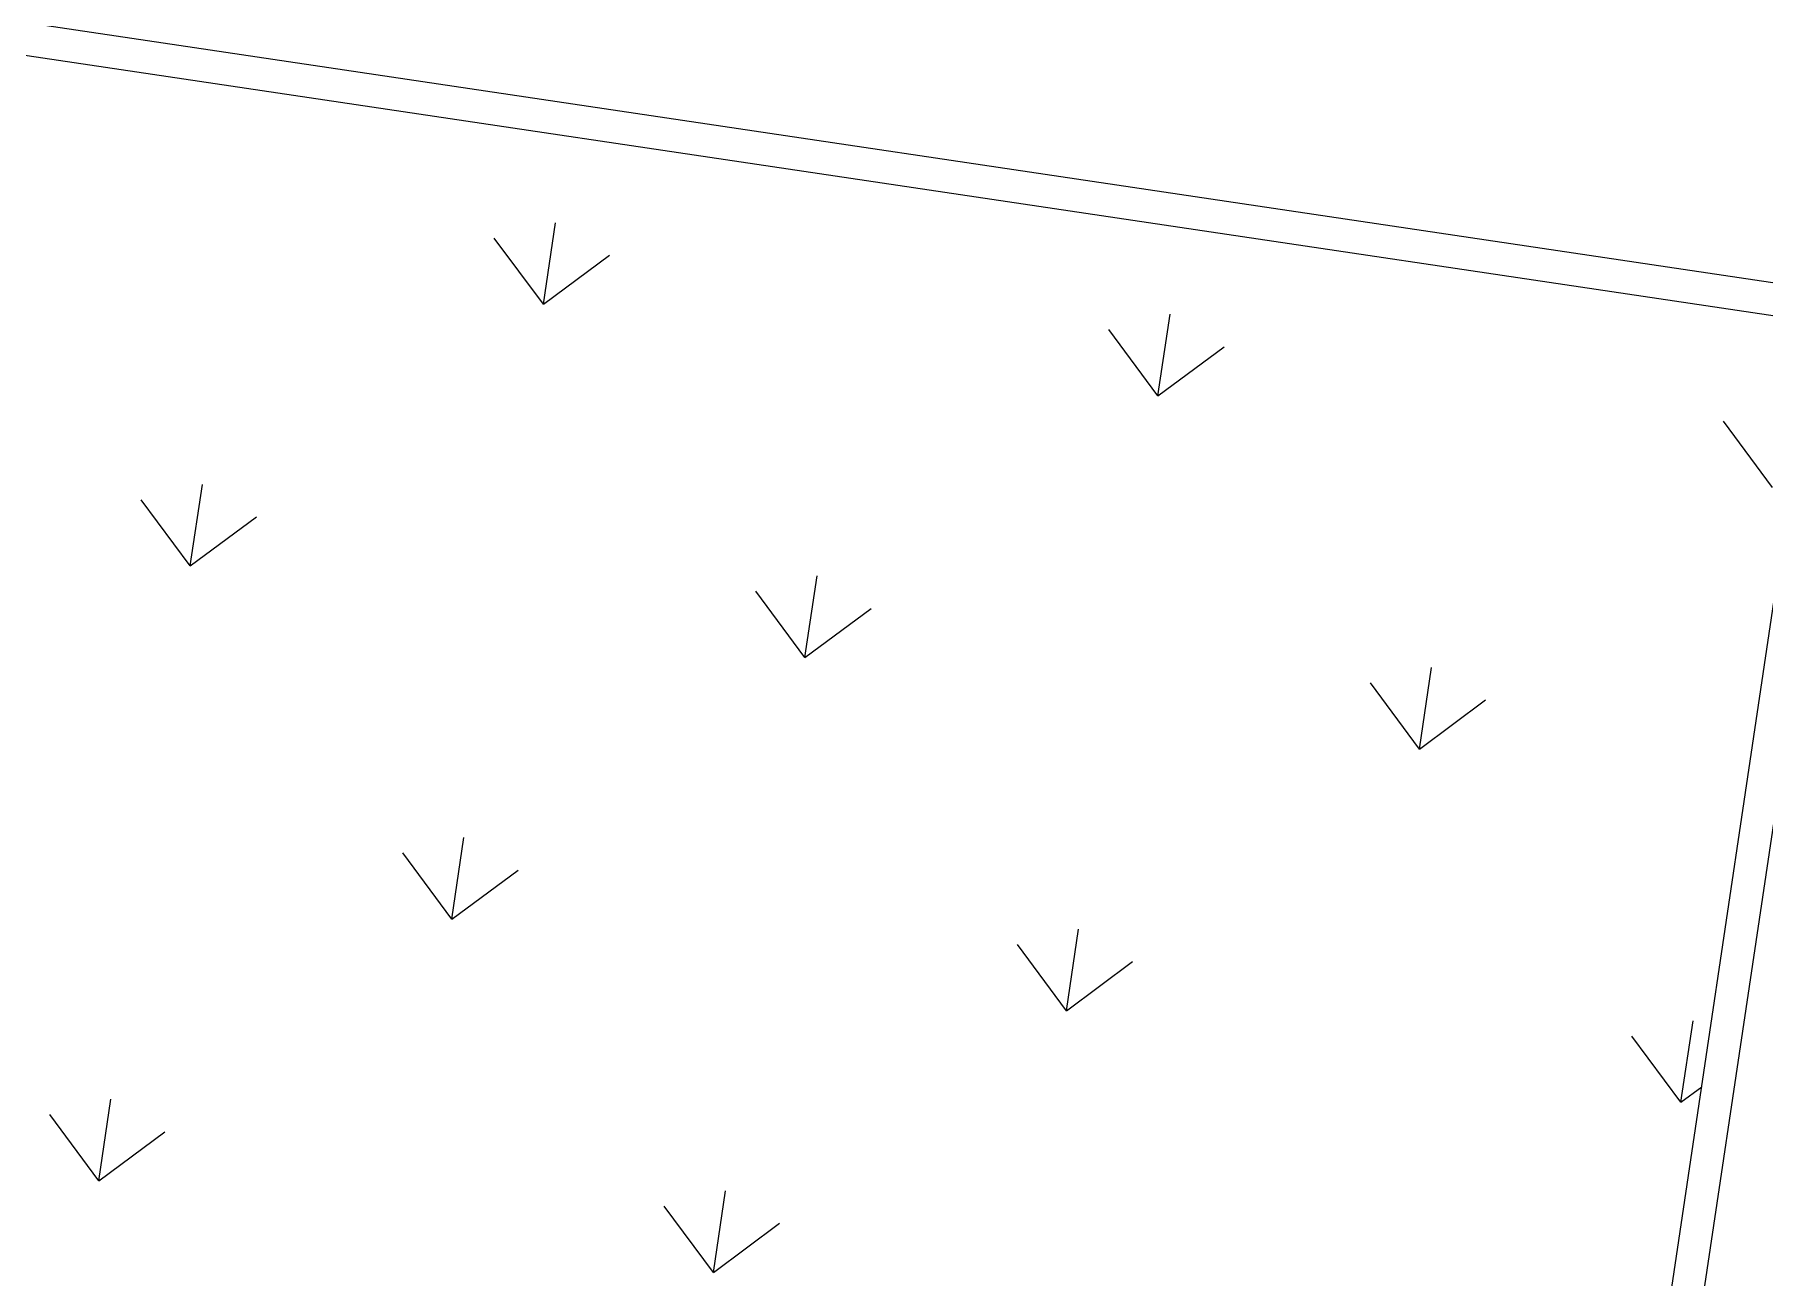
# Model space of a CAD drawing. Header units: millimetres. Extents: x 338 to 506, y 179 to 335.
# Drawn here: x 386.65 to 394.65, y 300.3 to 306.05 of the extents above; entities that cross this region are included whole.
import ezdxf

# ---------------------------------------------------------------- set-up
doc = ezdxf.new("R2010")
doc.units = ezdxf.units.MM
doc.layers.add('ANDEN', color=251, linetype='Continuous')
doc.layers.add('MUROS', color=32, linetype='Continuous')

# ---------------------------------------------------------------- blocks, each defined once
blk = doc.blocks.new('*X956')
at = {"color": 0}
for p, q in [((116.8128, 116.2699), (117.0822, 116.5393)), ((119.6865, 116.2699), (119.9559, 116.5393)), ((116.8128, 116.2699), (117.0822, 116.0005)), ((116.8128, 116.2699), (117.1938, 116.2699)), ((119.6865, 116.2699), (119.9559, 116.0005)), ((119.6865, 116.2699), (120.0675, 116.2699)), ((118.2496, 114.833), (118.519, 115.1024)), ((121.1233, 114.833), (121.3927, 115.1024)), ((118.2496, 114.833), (118.519, 114.5636)), ((118.2496, 114.833), (118.6306, 114.833)), ((121.1233, 114.833), (121.3927, 114.5636)), ((121.1233, 114.833), (121.5043, 114.833)), ((116.8128, 113.3962), (117.0822, 113.6656)), ((119.6865, 113.3962), (119.9559, 113.6656)), ((116.8128, 113.3962), (117.0822, 113.1268)), ((116.8128, 113.3962), (117.1938, 113.3962)), ((119.6865, 113.3962), (119.9559, 113.1268)), ((119.6865, 113.3962), (120.0675, 113.3962)), ((118.2496, 111.9594), (118.519, 112.2288)), ((121.1233, 111.9594), (121.3927, 112.2288)), ((118.2496, 111.9594), (118.519, 111.6899)), ((118.2496, 111.9594), (118.6306, 111.9594)), ((121.1233, 111.9594), (121.3927, 111.6899)), ((121.1233, 111.9594), (121.5043, 111.9594)), ((119.6865, 110.5225), (119.9559, 110.7919)), ((119.6865, 110.5225), (119.9559, 110.2531)), ((119.6865, 110.5225), (120.0675, 110.5225)), ((118.2496, 109.0857), (118.519, 109.3551)), ((121.1233, 109.0857), (121.3927, 109.3551)), ((118.2496, 109.0857), (118.3342, 109.0011)), ((118.2496, 109.0857), (118.6306, 109.0857))]:
    blk.add_line(p, q, dxfattribs=at)
blk = doc.blocks.new('A$C7152A42C')
at = {"layer": 'ANDEN'}
for p, q in [((122.05847, 108.85105), (122.05847, 132.25328)), ((110.49487, 108.85105), (122.05847, 108.85105))]:
    blk.add_line(p, q, dxfattribs=at)
blk.add_lwpolyline([(121.90847, 109.00105), (121.90847, 132.1125), (111.64487, 132.76418), (111.64487, 123.70105), (110.64487, 123.70105), (110.64487, 119.00105), (111.64487, 119.00105), (111.64487, 113.70105), (110.64487, 113.70105), (110.64487, 109.00105)], close=True, dxfattribs=at)
at = {"layer": 'ANDEN', "color": 251, "linetype": 'Continuous'}
blk.add_blockref('*X956', (0, 0), dxfattribs=at)

msp = doc.modelspace()

# ---------------------------------------------------------------- block references
at = {"layer": 'MUROS', "color": 32, "rotation": 81.53046525965426}
msp.add_blockref('A$C7152A42C', (484.7482, 168.0844), dxfattribs=at)

doc.saveas('drawing.dxf')
